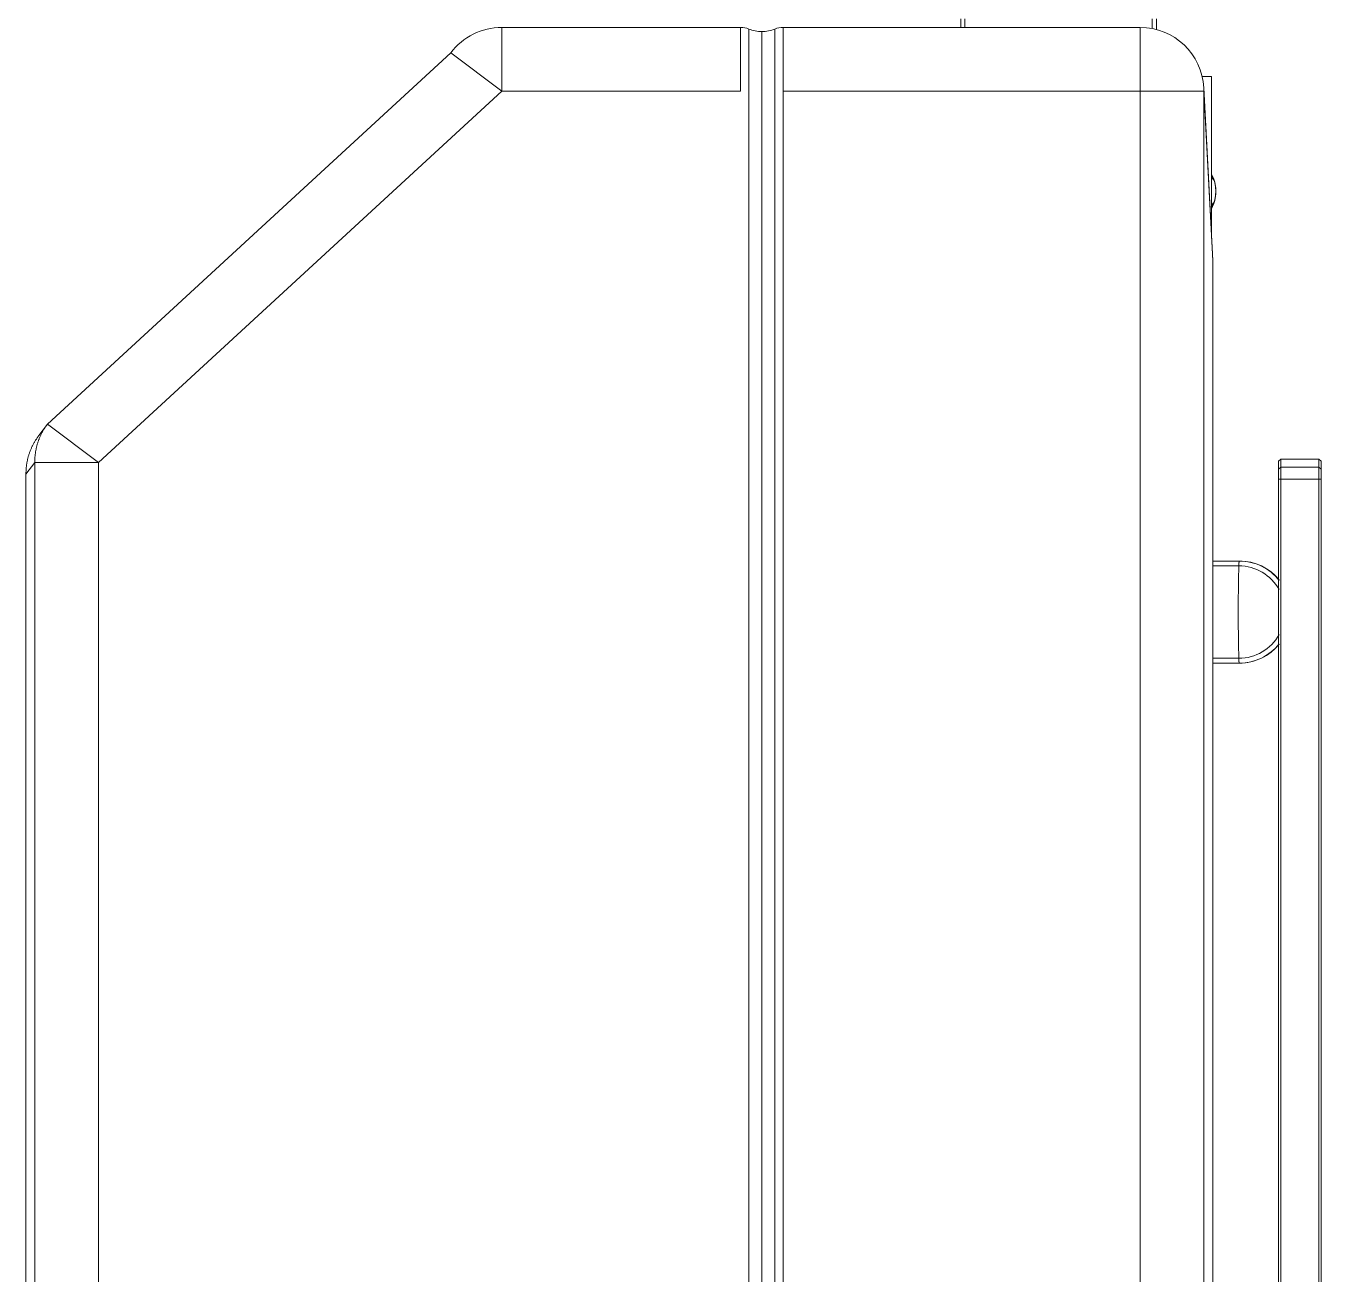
# Model space of a CAD drawing. Header units: millimetres. Extents: x 1448174 to 1599581, y -224422 to -106989.
# Drawn here: x 1483616.9 to 1483878.9, y -125644.3 to -125391.8 of the extents above; entities that cross this region are included whole.
import ezdxf

# ---------------------------------------------------------------- set-up
doc = ezdxf.new("R2010")
doc.units = ezdxf.units.MM
doc.header["$LTSCALE"] = 600
doc.header["$MEASUREMENT"] = 0
doc.layers.add('furniture', color=30, linetype='Continuous', lineweight=9)

msp = doc.modelspace()

# ---------------------------------------------------------------- linework, layer by layer
at = {"layer": 'furniture'}
for p, q in [((1483805.9759, -125390.4207), (1483805.9759, -125392.1221)), ((1483806.8363, -125390.4207), (1483806.8363, -125392.1221)), ((1483844.6946, -125392.3516), (1483844.6946, -125390.4207)), ((1483845.555, -125392.5468), (1483845.555, -125390.4207)), ((1483713.1219, -125405.0283), (1483713.1219, -125392.1221)), ((1483761.4479, -125392.1221), (1483713.1219, -125392.1221)), ((1483761.4533, -125392.1221), (1483761.4479, -125392.1221)), ((1483761.4479, -125392.1221), (1483761.4479, -125392.126)), ((1483761.4479, -125392.1221), (1483761.4533, -125392.1221)), ((1483761.4479, -125394.1454), (1483761.4479, -125392.126)), ((1483765.7499, -125392.9825), (1483765.7499, -125886.0002)), ((1483770.052, -125392.1221), (1483770.0466, -125392.1221)), ((1483770.0466, -125392.1221), (1483770.052, -125392.1221)), ((1483792.4228, -125392.1221), (1483770.052, -125392.1221)), ((1483770.052, -125392.3701), (1483770.052, -125392.1221)), ((1483770.052, -125392.3701), (1483770.052, -125396.0701)), ((1483842.2714, -125392.1221), (1483792.4228, -125392.1221)), ((1483842.2714, -125392.1221), (1483842.2714, -125405.0283)), ((1483761.4479, -125397.6778), (1483761.4479, -125394.1454)), ((1483770.052, -125396.0701), (1483770.052, -125405.0019)), ((1483702.8145, -125397.2612), (1483621.2254, -125472.3575)), ((1483702.8145, -125397.2612), (1483713.1219, -125405.0283)), ((1483761.4479, -125404.7116), (1483761.4479, -125397.6778)), ((1483854.7883, -125402.0363), (1483856.7404, -125402.0363)), ((1483856.7404, -125402.0363), (1483856.7404, -125434.3019)), ((1483631.5327, -125480.1247), (1483713.1219, -125405.0283)), ((1483713.1219, -125405.0283), (1483761.4479, -125405.0283)), ((1483761.4479, -125404.7116), (1483761.4479, -125405.0019)), ((1483761.4533, -125405.0283), (1483761.4479, -125405.0019)), ((1483761.4479, -125405.0283), (1483761.4533, -125405.0283)), ((1483770.052, -125405.0019), (1483770.0466, -125405.0283)), ((1483770.0466, -125405.0283), (1483770.052, -125405.0283)), ((1483770.052, -125405.0283), (1483842.2714, -125405.0283)), ((1483842.2714, -125405.0283), (1483842.2714, -125856.7461)), ((1483855.1599, -125405.0283), (1483842.2714, -125405.0283)), ((1483856.9185, -125437.9091), (1483855.1599, -125404.3529)), ((1483855.1599, -125405.0283), (1483855.161, -125405.0058)), ((1483855.1599, -125856.7461), (1483855.1599, -125405.0283)), ((1483855.1599, -125405.0283), (1483856.9539, -125439.26)), ((1483857.0989, -125422.9615), (1483857.0887, -125422.9321)), ((1483857.0989, -125422.9615), (1483857.0887, -125422.9464)), ((1483857.6028, -125425.429), (1483857.6028, -125425.106)), ((1483856.7404, -125428.0184), (1483856.7542, -125428.0039)), ((1483856.7404, -125428.4341), (1483856.7542, -125428.4062)), ((1483856.7295, -125434.3019), (1483856.7404, -125434.3019)), ((1483856.7404, -125434.3019), (1483856.7404, -125434.5102)), ((1483856.9539, -125439.26), (1483856.9539, -125439.2149)), ((1483856.9539, -125856.7461), (1483856.9539, -125439.26)), ((1483619.4668, -125474.6913), (1483619.2953, -125474.9238)), ((1483621.2254, -125472.3575), (1483619.4668, -125474.6913)), ((1483621.2254, -125472.3575), (1483621.0552, -125472.5883)), ((1483621.2254, -125472.3575), (1483631.5327, -125480.1247)), ((1483870.7098, -125479.4542), (1483870.2796, -125479.8844)), ((1483870.7098, -125479.4542), (1483870.2796, -125479.8844)), ((1483870.2796, -125481.5075), (1483870.2796, -125479.8844)), ((1483870.2796, -125481.5075), (1483870.2796, -125479.8844)), ((1483870.7098, -125481.1048), (1483870.7098, -125479.4542)), ((1483878.4535, -125479.4542), (1483870.7098, -125479.4542)), ((1483870.7098, -125481.1048), (1483870.7098, -125479.4542)), ((1483878.4535, -125479.4542), (1483870.7098, -125479.4542)), ((1483878.4535, -125481.1048), (1483878.4535, -125479.4542)), ((1483878.8837, -125479.8844), (1483878.4535, -125479.4542)), ((1483878.4535, -125481.1048), (1483878.4535, -125479.4542)), ((1483878.8837, -125479.8844), (1483878.4535, -125479.4542)), ((1483878.8837, -125481.5075), (1483878.8837, -125479.8844)), ((1483878.8837, -125479.8844), (1483878.8837, -125481.5075)), ((1483616.8502, -125482.5054), (1483618.6442, -125480.1247)), ((1483616.8502, -125482.5054), (1483616.8502, -125924.7189)), ((1483618.6442, -125480.1247), (1483618.6442, -125924.7189)), ((1483618.6442, -125480.1247), (1483631.5327, -125480.1247)), ((1483631.5327, -125924.7189), (1483631.5327, -125480.1247)), ((1483870.2796, -125481.5075), (1483870.7098, -125481.1048)), ((1483870.7098, -125481.1048), (1483870.2796, -125481.5075)), ((1483870.2796, -125483.521), (1483870.2796, -125481.5075)), ((1483870.2796, -125483.521), (1483870.2796, -125481.5075)), ((1483870.7098, -125481.1048), (1483878.4535, -125481.1048)), ((1483870.7098, -125481.1048), (1483870.7098, -125483.521)), ((1483870.7098, -125481.1048), (1483878.4535, -125481.1048)), ((1483870.7098, -125481.1048), (1483870.7098, -125483.521)), ((1483878.4535, -125483.521), (1483878.4535, -125481.1048)), ((1483878.4535, -125481.1048), (1483878.8837, -125481.5075)), ((1483878.4535, -125483.521), (1483878.4535, -125481.1048)), ((1483878.8837, -125481.5075), (1483878.4535, -125481.1048)), ((1483878.8837, -125481.5075), (1483878.8837, -125483.521)), ((1483878.8837, -125481.5075), (1483878.8837, -125483.521)), ((1483870.2796, -125933.6943), (1483870.2796, -125483.521)), ((1483870.2796, -125483.521), (1483870.7098, -125483.521)), ((1483870.2796, -125948.6156), (1483870.2796, -125483.521)), ((1483870.7098, -125483.521), (1483870.2796, -125483.521)), ((1483870.7098, -125483.521), (1483870.7098, -125933.6943)), ((1483878.4535, -125483.521), (1483870.7098, -125483.521)), ((1483878.4535, -125483.521), (1483870.7098, -125483.521)), ((1483870.7098, -125483.521), (1483870.7098, -125948.6156)), ((1483878.4535, -125933.6943), (1483878.4535, -125483.521)), ((1483878.4535, -125483.521), (1483878.8837, -125483.521)), ((1483878.4535, -125948.6156), (1483878.4535, -125483.521)), ((1483878.8837, -125483.521), (1483878.4535, -125483.521)), ((1483878.8837, -125483.521), (1483878.8837, -125933.6943)), ((1483878.8837, -125483.521), (1483878.8837, -125948.6156)), ((1483856.9539, -125500.0578), (1483862.3296, -125500.0578)), ((1483862.3296, -125500.0578), (1483862.3256, -125500.0589)), ((1483862.3296, -125500.0578), (1483862.4046, -125500.0578)), ((1483856.9539, -125501.0304), (1483862.2431, -125501.0304)), ((1483862.2431, -125501.0304), (1483862.2353, -125501.3264)), ((1483862.1236, -125510.3828), (1483862.1238, -125510.7103)), ((1483862.2431, -125519.7351), (1483856.9539, -125519.7351)), ((1483862.3296, -125520.7078), (1483856.9539, -125520.7078)), ((1483862.2431, -125519.7351), (1483862.2449, -125519.7988)), ((1483862.4046, -125520.7078), (1483862.3296, -125520.7078))]:
    msp.add_line(p, q, dxfattribs=at)
for centre, radius, start, end in [((1483713.1219, -125405.0283), 12.9062, 90, 143), ((1483765.7499, -125386.0992), 6.8833, 247.38014, 270), ((1483765.7499, -125386.0992), 6.8833, 270, 292.61986), ((1483842.2714, -125405.0283), 12.9062, 3, 90), ((1483841.7954, -125405.0007), 13.3802, 2.556415, 2.77506), ((1483848.6331, -125404.688), 6.5356, 357.213212, 357.411055), ((1483848.638, -125404.6881), 6.5308, 357.409387, 357.607331), ((1483850.1732, -125404.6427), 4.9948, 2.293452, 2.740688), ((1483848.6427, -125404.6856), 6.5262, 357.583814, 357.781859), ((1483849.5898, -125404.666), 5.5786, 2.032575, 2.292522), ((1483848.6473, -125404.6905), 6.5214, 357.823768, 358.021905), ((1483848.6516, -125404.688), 6.5171, 357.998362, 358.19659), ((1483837.3351, -125405.031), 17.8387, 1.744745, 1.808041), ((1483848.3928, -125404.6966), 6.776, 1.58169, 1.766003), ((1483848.6559, -125404.6879), 6.5129, 358.194814, 358.393127), ((1483849.6895, -125404.6674), 5.479, 1.40754, 1.65034), ((1483848.6596, -125404.6903), 6.5092, 358.413278, 358.611669), ((1483848.7871, -125404.6918), 6.3817, 1.223757, 1.427447), ((1483848.663, -125404.6877), 6.5058, 358.588033, 358.786489), ((1483848.2365, -125404.6976), 6.9323, 0.989651, 1.174197), ((1483848.6667, -125404.6901), 6.5021, 358.806639, 359.005178), ((1483848.6561, -125404.6913), 6.5126, 0.801026, 0.998648), ((1483848.6706, -125404.69), 6.4981, 359.003425, 359.202056), ((1483848.8143, -125404.6891), 6.3544, 0.597725, 0.801103), ((1483848.6721, -125404.6898), 6.4966, 359.200298, 359.398951), ((1483848.6943, -125404.691), 6.4744, 0.40379, 0.603102), ((1483848.6718, -125404.6896), 6.4969, 359.397213, 359.595819), ((1483848.6433, -125404.689), 6.5254, 0.186038, 0.383606), ((1483848.6785, -125404.6919), 6.4902, 359.616007, 359.814806), ((1483848.6791, -125404.6915), 6.4897, 0.010125, 0.20887), ((1483848.6914, -125404.6893), 6.4774, 359.790945, 359.990144), ((1483850.9333, -125425.106), 6.6695, 0, 29.46007), ((1483850.2873, -125425.2675), 7.3135, 331.92751, 28.07249), ((1483843.4138, -125428.6241), 14.8375, 25.808312, 26.080949), ((1483851.798, -125424.5935), 5.5348, 25.47422, 26.032217), ((1483851.2197, -125424.8705), 6.176, 25.161727, 25.486249), ((1483838.9001, -125430.5468), 19.7403, 24.791691, 24.870724), ((1483850.0162, -125425.4142), 7.4965, 24.574076, 24.804253), ((1483851.3287, -125424.8288), 6.0594, 24.398502, 24.701816), ((1483850.4216, -125425.2376), 7.0543, 24.124071, 24.378602), ((1483851.1205, -125427.8099), 7.7203, 42.950474, 43.285864), ((1483854.7016, -125424.4953), 2.8407, 42.536444, 43.230615), ((1483854.5022, -125424.6797), 3.1122, 42.147632, 42.556519), ((1483849.4668, -125429.1532), 9.8477, 41.685672, 41.785613), ((1483854.0451, -125425.0776), 3.7181, 41.410054, 41.702274), ((1483854.6065, -125424.5939), 2.9772, 41.186685, 41.574688), ((1483854.2665, -125424.8896), 3.4278, 40.835382, 41.163337), ((1483849.8671, -125425.4803), 7.6597, 23.85495, 24.085611), ((1483854.0699, -125425.0554), 3.6849, 40.488889, 40.787978), ((1483850.2931, -125425.2921), 7.1939, 23.608922, 23.855982), ((1483854.2647, -125424.8894), 3.429, 40.170088, 40.492409), ((1483850.4563, -125425.2225), 7.0165, 23.367686, 23.621998), ((1483854.355, -125424.8145), 3.3117, 39.855151, 40.189179), ((1483850.3362, -125425.2739), 7.1472, 23.114877, 23.364156), ((1483854.3328, -125424.8329), 3.3405, 39.523189, 39.852728), ((1483850.2865, -125425.2949), 7.2011, 22.866269, 23.113414), ((1483854.3388, -125424.828), 3.3327, 39.194537, 39.52342), ((1483850.3242, -125425.2767), 7.1593, 22.600313, 22.848974), ((1483854.378, -125424.7944), 3.2811, 38.840193, 39.173197), ((1483850.3388, -125425.2729), 7.1443, 22.368161, 22.617431), ((1483854.4088, -125424.7715), 3.2428, 38.529679, 38.865718), ((1483850.3267, -125425.277), 7.1571, 22.112883, 22.361689), ((1483854.4284, -125424.7554), 3.2174, 38.185583, 38.523133), ((1483850.3215, -125425.2783), 7.1624, 21.858333, 22.106932), ((1483854.4512, -125424.737), 3.1881, 37.839747, 38.179246), ((1483850.323, -125425.2784), 7.1611, 21.615156, 21.863844), ((1483854.4758, -125424.7187), 3.1575, 37.508141, 37.849913), ((1483850.3226, -125425.2796), 7.1619, 21.373621, 21.622308), ((1483854.5, -125424.7009), 3.1274, 37.176486, 37.52051), ((1483850.3191, -125425.2778), 7.1645, 21.101656, 21.35025), ((1483854.5224, -125424.6818), 3.0981, 36.799612, 37.145677), ((1483850.3163, -125425.2819), 7.1685, 20.875519, 21.12403), ((1483854.5454, -125424.6669), 3.0707, 36.48541, 36.833627), ((1483850.3133, -125425.2799), 7.1706, 20.603492, 20.851938), ((1483854.5676, -125424.6484), 3.0418, 36.103778, 36.454087), ((1483850.3102, -125425.282), 7.1743, 20.36253, 20.610891), ((1483854.5902, -125424.6328), 3.0144, 35.763966, 36.116438), ((1483850.3061, -125425.2844), 7.179, 20.120404, 20.368668), ((1483854.6116, -125424.6181), 2.9884, 35.420846, 35.775377), ((1483850.302, -125425.2849), 7.183, 19.864823, 20.112979), ((1483854.6335, -125424.6019), 2.9612, 35.055606, 35.412276), ((1483850.2972, -125425.2854), 7.1877, 19.608026, 19.85607), ((1483854.6544, -125424.5866), 2.9354, 34.6863, 35.045017), ((1483850.2924, -125425.2881), 7.1931, 19.367544, 19.615462), ((1483854.6756, -125424.5727), 2.91, 34.338564, 34.699402), ((1483850.2868, -125425.2909), 7.1993, 19.125884, 19.373671), ((1483854.6959, -125424.5596), 2.8859, 33.98743, 34.350293), ((1483850.9333, -125425.429), 6.6695, 330.53993, 0), ((1483852.1052, -125424.2027), 6.0248, 325.586498, 325.98084), ((1483843.0788, -125422.7058), 14.8411, 340.580905, 340.8535), ((1483850.9333, -125425.106), 6.6695, 358.61242, 0), ((1483850.9333, -125425.429), 6.6695, 0, 1.38758), ((1483853.9935, -125425.4009), 3.7943, 316.68413, 316.985156), ((1483850.2918, -125425.2393), 7.1966, 333.893221, 334.141052), ((1483854.0218, -125425.4286), 3.7547, 316.998772, 317.301879), ((1483850.2964, -125425.2428), 7.191, 334.149785, 334.397744), ((1483854.0508, -125425.4532), 3.7167, 317.277273, 317.582553), ((1483850.3011, -125425.2421), 7.187, 334.376515, 334.624598), ((1483854.0789, -125425.4813), 3.677, 317.611292, 317.918662), ((1483850.3051, -125425.2471), 7.1812, 334.646945, 334.895137), ((1483854.1072, -125425.5064), 3.6392, 317.913922, 318.223476), ((1483850.3092, -125425.248), 7.1771, 334.888163, 335.13646), ((1483854.1346, -125425.5304), 3.6028, 318.216899, 318.528556), ((1483850.3126, -125425.2488), 7.1737, 335.130114, 335.378504), ((1483854.1625, -125425.5559), 3.5649, 318.53912, 318.852962), ((1483850.3156, -125425.2512), 7.17, 335.38654, 335.635012), ((1483854.189, -125425.5802), 3.529, 318.867024, 319.182959), ((1483850.318, -125425.2534), 7.1669, 335.643071, 335.891605), ((1483854.2165, -125425.6033), 3.4931, 319.17457, 319.492719), ((1483850.3209, -125425.2537), 7.1641, 335.884543, 336.133157), ((1483854.243, -125425.627), 3.4576, 319.506889, 319.827195), ((1483850.3235, -125425.2561), 7.1608, 336.141832, 336.390536), ((1483854.2692, -125425.6485), 3.4237, 319.81863, 320.141071), ((1483850.3244, -125425.2553), 7.1603, 336.382143, 336.630845), ((1483854.2933, -125425.6697), 3.3916, 320.155505, 320.479892), ((1483850.322, -125425.2555), 7.1624, 336.639613, 336.888222), ((1483854.3211, -125425.6922), 3.3558, 320.472889, 320.799707), ((1483850.3273, -125425.257), 7.1569, 336.882363, 337.131177), ((1483854.3505, -125425.7173), 3.3172, 320.815459, 321.144979), ((1483850.3387, -125425.2632), 7.144, 337.14142, 337.390694), ((1483854.3702, -125425.7335), 3.2917, 321.149631, 321.480533), ((1483850.3243, -125425.2574), 7.1595, 337.392493, 337.641156), ((1483854.3797, -125425.7414), 3.2793, 321.485222, 321.816195), ((1483850.2859, -125425.2418), 7.201, 337.642361, 337.889505), ((1483854.424, -125425.7763), 3.223, 321.816553, 322.152585), ((1483850.3358, -125425.262), 7.1471, 337.889067, 338.138342), ((1483854.4941, -125425.8302), 3.1345, 322.144241, 322.489261), ((1483850.4564, -125425.3093), 7.0176, 338.13022, 338.384524), ((1483854.4567, -125425.8014), 3.1817, 322.488871, 322.8263), ((1483850.2922, -125425.244), 7.1944, 338.382569, 338.629618), ((1483854.3169, -125425.696), 3.3568, 322.834639, 323.151582), ((1483849.858, -125425.0747), 7.6603, 338.634253, 338.864902), ((1483854.5517, -125425.8749), 3.0616, 323.195316, 323.547244), ((1483850.4211, -125425.2964), 7.0552, 338.895089, 339.149601), ((1483854.9213, -125426.1491), 2.6014, 323.566769, 323.98913), ((1483851.3509, -125425.6518), 6.0598, 339.161179, 339.464469), ((1483854.4515, -125425.798), 3.1878, 323.849505, 324.172411), ((1483850.0098, -125425.1353), 7.4969, 339.36279, 339.592945), ((1483850.2703, -125422.7719), 8.3493, 324.131064, 324.242364), ((1483838.5356, -125420.8557), 19.7432, 339.563784, 339.642809), ((1483854.9354, -125426.1547), 2.5868, 324.664757, 325.123393), ((1483851.2427, -125425.6047), 6.1778, 339.938918, 340.263405), ((1483855.1897, -125426.331), 2.2774, 325.102438, 325.900838), ((1483851.8474, -125425.8197), 5.536, 340.244074, 340.801997), ((1483803.3224, -125440.6152), 53.6644, 2.781262, 2.89044), ((1483836.9188, -125439.0125), 20.0298, 2.642237, 2.865584), ((1483834.5845, -125439.1245), 22.3668, 2.523112, 2.652952), ((1483785.4833, -125441.1376), 71.5091, 2.371019, 2.402637), ((1483829.7947, -125439.3093), 27.16, 2.29265, 2.384725), ((1483834.9952, -125439.1157), 21.956, 2.209312, 2.330625), ((1483831.3865, -125439.2509), 25.5672, 2.098561, 2.200352), ((1483829.1895, -125439.3311), 27.7657, 2.005665, 2.097905), ((1483830.8764, -125439.2651), 26.0776, 1.891532, 1.990327), ((1483831.5183, -125439.251), 25.4355, 1.805846, 1.907541), ((1483831.0464, -125439.2632), 25.9075, 1.700338, 1.800024), ((1483830.8529, -125439.2701), 26.1012, 1.604074, 1.702913), ((1483831.0057, -125439.2659), 25.9483, 1.50467, 1.604124), ((1483831.0668, -125439.2596), 25.8871, 1.394739, 1.49445), ((1483831.0267, -125439.2662), 25.9273, 1.307462, 1.407003), ((1483831.0127, -125439.262), 25.9412, 1.198147, 1.297625), ((1483831.0276, -125439.2622), 25.9263, 1.099584, 1.19912), ((1483831.0353, -125439.2625), 25.9186, 1.001079, 1.10064), ((1483831.0337, -125439.263), 25.9202, 0.902584, 1.002137), ((1483831.0343, -125439.2635), 25.9197, 0.80408, 0.903632), ((1483831.037, -125439.259), 25.9168, 0.69462, 0.79418), ((1483831.039, -125439.2644), 25.915, 0.607049, 0.706615), ((1483831.0399, -125439.2599), 25.914, 0.497584, 0.597151), ((1483831.0408, -125439.2603), 25.9131, 0.399061, 0.49863), ((1483831.0417, -125439.2608), 25.9122, 0.300536, 0.400107), ((1483831.0423, -125439.2613), 25.9116, 0.202009, 0.301581), ((1483831.0426, -125439.2617), 25.9113, 0.10348, 0.203054), ((1483631.1887, -125480.0234), 12.5636, 153.939835, 155.193212), ((1483631.3013, -125480.0757), 12.6877, 152.705989, 153.950651), ((1483631.4215, -125480.1481), 12.8278, 151.42955, 152.664894), ((1483631.5648, -125480.2239), 12.9898, 150.213733, 151.438282), ((1483631.7156, -125480.3215), 13.1692, 148.957987, 150.171178), ((1483631.8894, -125480.4244), 13.3712, 147.763701, 148.964136), ((1483632.069, -125480.55), 13.5901, 146.532547, 147.719903), ((1483632.2722, -125480.683), 13.8329, 145.364087, 146.537013), ((1483632.4797, -125480.8398), 14.0927, 144.160803, 145.319161), ((1483629.398, -125482.3825), 12.5494, 156.381378, 157.639561), ((1483629.479, -125482.4146), 12.6365, 155.143015, 156.395031), ((1483629.5736, -125482.468), 12.7448, 153.859525, 155.10407), ((1483629.6897, -125482.5223), 12.873, 152.634433, 153.870186), ((1483629.8133, -125482.5968), 13.017, 151.366964, 152.593351), ((1483629.9601, -125482.6746), 13.1831, 150.160176, 151.375747), ((1483630.1143, -125482.7745), 13.3666, 148.913403, 150.117622), ((1483630.2917, -125482.8797), 13.5728, 147.728165, 148.919658), ((1483630.4747, -125483.0077), 13.7959, 146.506013, 147.684479), ((1483631.9441, -125480.1109), 13.3114, 167.990872, 169.164797), ((1483631.0774, -125479.9298), 12.426, 166.714115, 167.976174), ((1483630.6813, -125483.1432), 14.043, 145.34627, 146.510384), ((1483630.725, -125479.8282), 12.0597, 165.496132, 166.799294), ((1483630.8977, -125479.8802), 12.24, 164.182746, 165.462711), ((1483630.962, -125479.8979), 12.3066, 162.91465, 164.185041), ((1483630.8923, -125483.3026), 14.3072, 144.152053, 145.301695), ((1483630.8851, -125479.8811), 12.2282, 161.605851, 162.884167), ((1483630.871, -125479.8709), 12.2116, 160.349857, 161.63018), ((1483630.9147, -125479.8945), 12.2607, 159.039105, 160.314759), ((1483630.9681, -125479.9116), 12.3166, 157.78281, 159.053783), ((1483631.02, -125479.9414), 12.376, 156.479067, 157.745849), ((1483631.0975, -125479.9718), 12.4591, 155.232276, 156.493026), ((1483629.3533, -125482.3254), 12.4903, 169.159652, 170.442856), ((1483630.299, -125482.5462), 13.4608, 167.825799, 168.993866), ((1483629.4275, -125482.3615), 12.5699, 166.555179, 167.810648), ((1483629.0755, -125482.2589), 12.2038, 165.343588, 166.639627), ((1483629.2543, -125482.3132), 12.3905, 164.037326, 165.310008), ((1483629.3233, -125482.3324), 12.4621, 162.776771, 164.039659), ((1483629.2491, -125482.3164), 12.3865, 161.475258, 162.745771), ((1483629.2383, -125482.3072), 12.3733, 160.227238, 161.499497), ((1483629.2857, -125482.3324), 12.4265, 158.924638, 160.192035), ((1483629.3427, -125482.3511), 12.4863, 157.676291, 158.938824), ((1483647.1013, -125480.6631), 28.4622, 177.615128, 178.916207), ((1483629.0401, -125479.7128), 10.3789, 175.995714, 178.707711), ((1483629.935, -125479.7486), 11.2743, 174.526082, 176.131823), ((1483653.9924, -125482.9618), 35.5399, 172.676209, 173.06904), ((1483632.0398, -125480.1226), 13.4045, 171.602292, 172.751642), ((1483629.4034, -125479.6219), 10.7239, 170.664742, 172.191346), ((1483631.013, -125479.8962), 12.3566, 169.331307, 170.620627), ((1483645.5288, -125483.1509), 28.6858, 177.413139, 178.710612), ((1483627.3354, -125482.1299), 10.4668, 175.798783, 178.501915), ((1483628.2469, -125482.17), 11.3789, 174.333893, 175.933498), ((1483652.5325, -125485.4935), 35.8854, 172.490338, 172.881607), ((1483630.3791, -125482.5552), 13.5381, 171.420827, 172.565417), ((1483627.7224, -125482.0423), 10.8351, 170.487441, 172.007245), ((1483914.104, -125502.5479), 51.8832, 178.170533, 178.323996), ((1483878.8052, -125501.377), 16.565, 177.963467, 178.320527), ((1483877.1054, -125501.3035), 14.8637, 177.771195, 178.013806), ((1483904.0648, -125502.5026), 41.8496, 177.504356, 177.566263), ((1483876.9733, -125501.3125), 14.732, 177.350624, 177.540587), ((1483872.6983, -125501.0958), 10.4515, 177.175697, 177.453565), ((1483872.6519, -125501.0906), 10.4049, 176.933064, 177.191937), ((1483871.9823, -125501.0558), 9.7344, 176.668615, 176.926999), ((1483870.1471, -125500.9454), 7.8959, 176.388824, 176.694138), ((1483868.796, -125500.8534), 6.5417, 176.095151, 176.447426), ((1483867.8627, -125500.7883), 5.6061, 175.721752, 176.109422), ((1483866.9601, -125500.7165), 4.7007, 175.338733, 175.774621), ((1483866.1208, -125500.6438), 3.8583, 174.901867, 175.400714), ((1483865.3908, -125500.5755), 3.1251, 174.383587, 174.961235), ((1483864.7793, -125500.5115), 2.5103, 173.802593, 174.471652), ((1483864.2459, -125500.4497), 1.9733, 173.123499, 173.913627), ((1483863.8004, -125500.3927), 1.5242, 172.302601, 173.24365), ((1483863.4252, -125500.3382), 1.145, 171.342293, 172.490477), ((1483863.1241, -125500.2892), 0.8401, 170.140846, 171.557886), ((1483862.8807, -125500.243), 0.5923, 168.70483, 170.513825), ((1483862.6952, -125500.2028), 0.4026, 166.790657, 169.146718), ((1483862.555, -125500.1664), 0.2577, 164.313215, 167.538471), ((1483862.4573, -125500.1359), 0.1555, 160.814445, 165.385754), ((1483862.392, -125500.11), 0.0854, 155.852553, 162.847047), ((1483862.3542, -125500.0904), 0.0429, 147.872337, 159.138812), ((1483862.3357, -125500.0761), 0.0198, 135.108764, 154.463186), ((1483862.3299, -125500.0681), 0.0101, 115.05666, 143.951046), ((1483862.3139, -125510.3828), 10.325, 38.38836, 89.91283), ((1483862.3881, -125510.3828), 10.325, 39.14434, 89.90843), ((1484186.497, -125509.6531), 324.3688, 178.900463, 178.954291), ((1484183.0651, -125509.5883), 320.9363, 178.84606, 178.900268), ((1484179.6008, -125509.5101), 317.4711, 178.792986, 178.847592), ((1484176.236, -125509.4492), 314.1058, 178.736167, 178.791159), ((1484172.8382, -125509.3745), 310.7072, 178.680714, 178.736112), ((1484169.5101, -125509.2903), 307.3781, 178.626328, 178.68212), ((1484166.1612, -125509.2103), 304.0282, 178.570081, 178.626287), ((1484162.8841, -125509.1384), 300.7503, 178.51157, 178.568179), ((1483862.2289, -125510.3828), 9.3523, 29.00906, 89.91283), ((1484217.1901, -125510.1104), 355.0654, 179.32, 179.370547), ((1484211.543, -125510.0441), 349.418, 179.268677, 179.31988), ((1484207.1145, -125509.9868), 344.9891, 179.217115, 179.268813), ((1484204.1078, -125509.9471), 341.9821, 179.164919, 179.21688), ((1484200.7255, -125509.8987), 338.5995, 179.112469, 179.164767), ((1484197.0318, -125509.8427), 334.9053, 179.059576, 179.112263), ((1484193.4114, -125509.7745), 331.2843, 179.008019, 179.061098), ((1484189.9898, -125509.7255), 327.8624, 178.952782, 179.006223), ((1484194.3117, -125510.0206), 332.1873, 179.774872, 179.83763), ((1484913.2249, -125513.8777), 1051.1105, 179.7032613, 179.7186), ((1484259.0287, -125510.4771), 396.9055, 179.660213, 179.705061), ((1484179.8672, -125509.8789), 317.7419, 179.623888, 179.683436), ((1484227.9868, -125510.2081), 365.8627, 179.571455, 179.621792), ((1484255.3853, -125510.4495), 393.2621, 179.520239, 179.566151), ((1484227.9615, -125510.2262), 365.8375, 179.46976, 179.519247), ((1484215.3251, -125510.094), 353.2004, 179.420928, 179.472228), ((1484218.2205, -125510.1258), 356.096, 179.369897, 179.420523), ((1484685.1088, -125511.1229), 822.9855, 179.8969597, 179.9484751), ((1484266.3609, -125510.3834), 404.2373, 180.046333, 180.092602), ((1484262.3697, -125510.3843), 400.246, 180.093394, 180.139965), ((1484165.1067, -125509.967), 302.9822, 179.832122, 179.938699), ((1484258.3515, -125510.3887), 396.2278, 180.140748, 180.187638), ((1484254.4166, -125510.396), 392.293, 180.188448, 180.235647), ((1484250.4516, -125510.4174), 388.3279, 180.234905, 180.282428), ((1484246.5654, -125510.4207), 384.4418, 180.284789, 180.332627), ((1484242.6626, -125510.4483), 380.5388, 180.331881, 180.38005), ((1484238.8502, -125510.468), 376.7263, 180.380896, 180.429384), ((1484234.9849, -125510.4919), 372.861, 180.43017, 180.478997), ((1484231.1565, -125510.5183), 369.0325, 180.479858, 180.52902), ((1484227.4196, -125510.5476), 365.2955, 180.529836, 180.579332), ((1484223.8741, -125510.5777), 361.7499, 180.580251, 180.630056), ((1484219.9013, -125510.6264), 357.7768, 180.629253, 180.679445), ((1484215.639, -125510.6722), 353.5142, 180.680215, 180.730839), ((1484212.7244, -125510.7034), 350.5995, 180.731817, 180.782674), ((1484211.1187, -125510.7167), 348.9937, 180.784082, 180.834973), ((1484204.8427, -125510.8076), 342.7171, 180.835078, 180.886775), ((1484195.0043, -125510.9473), 332.8777, 180.888936, 180.942047), ((1484199.7628, -125510.8923), 337.6365, 180.938104, 180.990084), ((1483862.2289, -125510.3828), 9.3523, 270.08717, 330.99094), ((1484217.9529, -125510.5618), 355.8295, 180.992683, 181.041542), ((1484186.2111, -125511.1), 324.0833, 181.048417, 181.102712), ((1484137.0661, -125512.0365), 274.9293, 181.104677, 181.169904), ((1484198.6363, -125510.9238), 336.5095, 181.145274, 181.1952), ((1484742.2975, -125499.6093), 880.2883, 181.1933797, 181.2105991), ((1484134.3467, -125512.141), 272.2086, 181.277012, 181.348013), ((1484100.9654, -125512.9456), 238.8176, 181.343428, 181.467321), ((1484491.9889, -125503.4681), 629.9559, 181.4183454, 181.4796821), ((1483862.3139, -125510.3828), 10.325, 270.08717, 321.61164), ((1483862.3881, -125510.3828), 10.325, 270.09157, 320.85566), ((1483891.2345, -125518.9554), 29.0019, 181.666571, 181.788368), ((1483888.377, -125519.0389), 26.1432, 181.80091, 181.931205), ((1483885.6803, -125519.1253), 23.4451, 181.942204, 182.08233), ((1483883.2047, -125519.2096), 20.9681, 182.098062, 182.248712), ((1483880.8844, -125519.2962), 18.6462, 182.262292, 182.425212), ((1483878.7692, -125519.3831), 16.5292, 182.434756, 182.610923), ((1483876.7946, -125519.4688), 14.5527, 182.628029, 182.819778), ((1483875.0121, -125519.5513), 12.7683, 182.84325, 183.05198), ((1483873.3567, -125519.6353), 11.1108, 183.07398, 183.302927), ((1483871.8713, -125519.7178), 9.6231, 183.322453, 183.573725), ((1483870.5121, -125519.7986), 8.2615, 183.601431, 183.8795), ((1483869.3055, -125519.8738), 7.0527, 183.933508, 184.241432), ((1483868.2017, -125519.9529), 5.946, 184.267477, 184.612339), ((1483867.228, -125520.0279), 4.9694, 184.654024, 185.041411), ((1483866.3764, -125520.0981), 4.115, 185.109755, 185.548329), ((1483865.6519, -125520.1645), 3.3874, 185.61497, 186.110784), ((1483864.9698, -125520.2337), 2.7019, 186.191631, 186.76879), ((1483864.3678, -125520.3002), 2.0962, 186.902463, 187.586881), ((1483863.9425, -125520.3544), 1.6674, 187.672245, 188.460278), ((1483863.645, -125520.3945), 1.3673, 188.629158, 189.498857), ((1483863.2085, -125520.4609), 0.9259, 189.904397, 191.063217), ((1483862.8334, -125520.53), 0.5445, 191.508242, 193.260326), ((1483862.7601, -125520.5511), 0.4683, 192.797911, 194.560878), ((1483863.2418, -125520.424), 0.9665, 194.67593, 195.387868), ((1483862.4786, -125520.6162), 0.1804, 200.855668, 204.300153), ((1483862.3616, -125520.6629), 0.0549, 210.135755, 221.944675), ((1483862.3618, -125520.664), 0.0543, 220.879894, 233.585465)]:
    msp.add_arc(centre, radius, start, end, dxfattribs=at)
for points, knots in [([(1483763.1025, -125392.453), (1483763.1025, -125392.453), (1483763.1025, -125392.453), (1483763.1025, -125392.453), (1483763.1025, -125392.453), (1483763.1025, -125392.453), (1483763.1025, -125392.453), (1483763.1025, -125392.453), (1483763.1025, -125392.453), (1483763.1025, -125392.453), (1483763.1025, -125392.453), (1483763.1025, -125392.453), (1483763.1025, -125392.453), (1483763.1025, -125392.453), (1483763.1025, -125392.453), (1483763.1025, -125392.453), (1483763.1025, -125392.453), (1483763.1025, -125392.453), (1483763.1025, -125392.453), (1483763.1025, -125392.453), (1483763.1025, -125392.453), (1483763.1025, -125392.453), (1483763.1025, -125392.4531), (1483763.1025, -125392.4534), (1483763.1025, -125392.4537), (1483763.1025, -125392.4546), (1483763.1025, -125392.4556), (1483763.1025, -125392.4594), (1483763.1025, -125392.4631), (1483763.1025, -125392.4783), (1483763.1025, -125392.4934), (1483763.1025, -125392.5539), (1483763.1025, -125392.6144), (1483763.1025, -125392.8553), (1483763.1025, -125393.0953), (1483763.1025, -125393.7252), (1483763.1025, -125394.1151), (1483763.1025, -125395.0296), (1483763.1025, -125395.5543), (1483763.1025, -125396.7182), (1483763.1025, -125397.3575), (1483763.1025, -125398.7263), (1483763.1025, -125399.4556), (1483763.1025, -125400.9764), (1483763.1025, -125401.7677), (1483763.1025, -125402.9787), (1483763.1025, -125403.3862), (1483763.1025, -125404.0005), (1483763.1025, -125404.2058), (1483763.1025, -125404.5141), (1483763.1025, -125404.6169), (1483763.1025, -125404.7712), (1483763.1025, -125404.8226), (1483763.1025, -125404.8997), (1483763.1025, -125404.9255), (1483763.1025, -125404.9769), (1483763.1025, -125405.0023), (1483763.1025, -125405.0477), (1483763.1025, -125405.0675), (1483763.1025, -125405.1066), (1483763.1025, -125405.1262), (1483763.1025, -125405.1849), (1483763.1025, -125405.224), (1483763.1025, -125405.3415), (1483763.1025, -125405.4198), (1483763.1025, -125405.6546), (1483763.1025, -125405.8112), (1483763.1025, -125406.2809), (1483763.1025, -125406.594), (1483763.1025, -125407.5334), (1483763.1025, -125408.1597), (1483763.1025, -125410.0385), (1483763.1025, -125411.291), (1483763.1025, -125415.0486), (1483763.1025, -125417.5536), (1483763.1025, -125425.0688), (1483763.1025, -125430.079), (1483763.1025, -125445.1093), (1483763.1025, -125455.1296), (1483763.1025, -125485.1903), (1483763.1025, -125505.2308), (1483763.1025, -125565.3523), (1483763.1025, -125605.4333), (1483763.1025, -125685.5953), (1483763.1025, -125725.6763), (1483763.1025, -125785.7977), (1483763.1025, -125805.8382), (1483763.1025, -125835.899), (1483763.1025, -125845.9192), (1483763.1025, -125860.9496), (1483763.1025, -125865.9597), (1483763.1025, -125873.4749), (1483763.1025, -125875.98), (1483763.1025, -125879.7376), (1483763.1025, -125880.9901), (1483763.1025, -125882.8689), (1483763.1025, -125883.4952), (1483763.1025, -125884.4346), (1483763.1025, -125884.7477), (1483763.1025, -125885.2174), (1483763.1025, -125885.374), (1483763.1025, -125885.6088), (1483763.1025, -125885.6871), (1483763.1025, -125885.8045), (1483763.1025, -125885.8437), (1483763.1025, -125885.9219), (1483763.1025, -125885.9623), (1483763.1025, -125886.0215), (1483763.1025, -125886.0415), (1483763.1024, -125886.0828), (1483763.1024, -125886.1034), (1483763.1022, -125886.1654), (1483763.102, -125886.2067), (1483763.1012, -125886.3305), (1483763.1005, -125886.4131), (1483763.0974, -125886.6608), (1483763.0944, -125886.8259), (1483763.0822, -125887.3212), (1483763.0701, -125887.6513), (1483763.0215, -125888.6411), (1483762.9729, -125889.3001), (1483762.7786, -125891.2724), (1483762.5845, -125892.5808), (1483761.8112, -125896.4683), (1483761.0405, -125899.0091), (1483759.0181, -125903.8917), (1483757.7664, -125906.2333), (1483754.8303, -125910.6275), (1483753.1459, -125912.68), (1483749.409, -125916.4169), (1483747.3565, -125918.1013), (1483742.9623, -125921.0375), (1483740.6207, -125922.2891), (1483735.7381, -125924.3115), (1483733.1973, -125925.0823), (1483729.3098, -125925.8555), (1483728.0013, -125926.0496), (1483726.029, -125926.2439), (1483725.37, -125926.2925), (1483724.3803, -125926.3411), (1483724.0502, -125926.3533), (1483723.5549, -125926.3654), (1483723.3898, -125926.3685), (1483723.1421, -125926.3715), (1483723.0595, -125926.3723), (1483722.9356, -125926.373), (1483722.8944, -125926.3732), (1483722.8324, -125926.3734), (1483722.8118, -125926.3735), (1483722.7705, -125926.3735), (1483722.7505, -125926.3735), (1483722.7083, -125926.3735), (1483722.6861, -125926.3735), (1483722.643, -125926.3735), (1483722.6215, -125926.3735), (1483722.5568, -125926.3735), (1483722.5137, -125926.3735), (1483722.3844, -125926.3735), (1483722.2982, -125926.3735), (1483722.0396, -125926.3735), (1483721.8673, -125926.3735), (1483721.3501, -125926.3735), (1483721.0053, -125926.3735), (1483719.971, -125926.3735), (1483719.2815, -125926.3735), (1483717.2128, -125926.3735), (1483715.8337, -125926.3735), (1483711.6965, -125926.3735), (1483708.9383, -125926.3735), (1483700.6637, -125926.3735), (1483695.1473, -125926.3735), (1483684.1146, -125926.3735), (1483653.5982, -125926.3735), (1483645.3237, -125926.3735), (1483642.5655, -125926.3735), (1483638.4282, -125926.3735), (1483637.0491, -125926.3735), (1483634.9805, -125926.3735), (1483634.2909, -125926.3735), (1483633.2566, -125926.3735), (1483632.9118, -125926.3735), (1483632.3947, -125926.3735), (1483632.2223, -125926.3735), (1483631.9637, -125926.3735), (1483631.8775, -125926.3735), (1483631.7482, -125926.3735), (1483631.7051, -125926.3735), (1483631.6405, -125926.3735), (1483631.6189, -125926.3735), (1483631.5758, -125926.3735), (1483631.554, -125926.3735), (1483631.5076, -125926.3735), (1483631.483, -125926.3735), (1483631.4333, -125926.3735), (1483631.4084, -125926.3735), (1483631.3338, -125926.3735), (1483631.2841, -125926.3735), (1483631.135, -125926.3735), (1483631.0356, -125926.3735), (1483630.7376, -125926.3735), (1483630.5391, -125926.3735), (1483629.9451, -125926.3735), (1483629.5509, -125926.3735), (1483628.3788, -125926.3735), (1483627.6118, -125926.3735), (1483625.3949, -125926.3735), (1483624.0307, -125926.3735), (1483621.7222, -125926.3735), (1483620.7788, -125926.3735), (1483619.7795, -125926.3735), (1483619.5152, -125926.3735), (1483619.229, -125926.3735), (1483619.1519, -125926.3735), (1483619.0644, -125926.3735), (1483619.0399, -125926.3735), (1483619.0101, -125926.3735), (1483619.0014, -125926.3735), (1483618.9901, -125926.3735), (1483618.9866, -125926.3735), (1483618.9818, -125926.3735), (1483618.9803, -125926.3735), (1483618.9774, -125926.3735), (1483618.976, -125926.3735), (1483618.9735, -125926.3735), (1483618.9723, -125926.3735), (1483618.97, -125926.3735), (1483618.9688, -125926.3735), (1483618.9653, -125926.3735), (1483618.963, -125926.3735), (1483618.956, -125926.3735), (1483618.9513, -125926.3735), (1483618.9373, -125926.3735), (1483618.928, -125926.3735), (1483618.8999, -125926.3735), (1483618.8812, -125926.3735), (1483618.8252, -125926.3735), (1483618.7878, -125926.3735), (1483618.6757, -125926.3735), (1483618.6009, -125926.3735), (1483618.3767, -125926.3735), (1483618.2272, -125926.3735), (1483617.779, -125926.3735), (1483617.4803, -125926.3735), (1483617.1816, -125926.3735)], [0.015625375, 0.015625375, 0.015625375, 0.015625375, 0.023224424, 0.023224424, 0.034836636, 0.034836636, 0.040642742, 0.040642742, 0.043545795, 0.043545795, 0.044997322, 0.044997322, 0.045723085, 0.045723085, 0.046085967, 0.046085967, 0.046267408, 0.046267408, 0.046358128, 0.046358128, 0.046448849, 0.046448849, 0.046558466, 0.046558466, 0.046668084, 0.046668084, 0.04688732, 0.04688732, 0.047325792, 0.047325792, 0.048202735, 0.048202735, 0.049956622, 0.049956622, 0.053464395, 0.053464395, 0.056972168, 0.056972168, 0.060479941, 0.060479941, 0.063987714, 0.063987714, 0.067495487, 0.067495487, 0.07100326, 0.07100326, 0.072757147, 0.072757147, 0.07363409, 0.07363409, 0.074072562, 0.074072562, 0.074291798, 0.074291798, 0.074401415, 0.074401415, 0.074511033, 0.074511033, 0.074592304, 0.074592304, 0.074673574, 0.074673574, 0.074836115, 0.074836115, 0.075161196, 0.075161196, 0.075811359, 0.075811359, 0.077111685, 0.077111685, 0.079712337, 0.079712337, 0.08491364, 0.08491364, 0.095316247, 0.095316247, 0.11612146, 0.11612146, 0.15773189, 0.15773189, 0.24095274, 0.24095274, 0.40739445, 0.40739445, 0.57383615, 0.57383615, 0.65705701, 0.65705701, 0.69866744, 0.69866744, 0.71947265, 0.71947265, 0.72987526, 0.72987526, 0.73507656, 0.73507656, 0.73767721, 0.73767721, 0.73897754, 0.73897754, 0.7396277, 0.7396277, 0.73995278, 0.73995278, 0.74011532, 0.74011532, 0.74027786, 0.74027786, 0.74036921, 0.74036921, 0.74046056, 0.74046056, 0.74064326, 0.74064326, 0.74100865, 0.74100865, 0.74173943, 0.74173943, 0.74320101, 0.74320101, 0.74612415, 0.74612415, 0.75197044, 0.75197044, 0.76366302, 0.76366302, 0.77535559, 0.77535559, 0.78704817, 0.78704817, 0.79874075, 0.79874075, 0.81043332, 0.81043332, 0.8221259, 0.8221259, 0.82797219, 0.82797219, 0.83089533, 0.83089533, 0.83235691, 0.83235691, 0.83308769, 0.83308769, 0.83345309, 0.83345309, 0.83363578, 0.83363578, 0.83372713, 0.83372713, 0.83381848, 0.83381848, 0.83390796, 0.83390796, 0.83399744, 0.83399744, 0.83417641, 0.83417641, 0.83453434, 0.83453434, 0.8352502, 0.8352502, 0.83668191, 0.83668191, 0.83954535, 0.83954535, 0.84527222, 0.84527222, 0.85672595, 0.85672595, 0.87963343, 0.87963343, 0.9025409, 0.9025409, 0.91399464, 0.91399464, 0.91972151, 0.91972151, 0.92258494, 0.92258494, 0.92401666, 0.92401666, 0.92473252, 0.92473252, 0.92509044, 0.92509044, 0.92526941, 0.92526941, 0.92535889, 0.92535889, 0.92544837, 0.92544837, 0.92555434, 0.92555434, 0.9256603, 0.9256603, 0.92587223, 0.92587223, 0.92629609, 0.92629609, 0.9271438, 0.9271438, 0.92883922, 0.92883922, 0.93223007, 0.93223007, 0.93901176, 0.93901176, 0.94579346, 0.94579346, 0.9491843, 0.9491843, 0.95087973, 0.95087973, 0.95172744, 0.95172744, 0.9521513, 0.9521513, 0.95236322, 0.95236322, 0.95246919, 0.95246919, 0.95257515, 0.95257515, 0.95266783, 0.95266783, 0.9527605, 0.9527605, 0.95294585, 0.95294585, 0.95331654, 0.95331654, 0.95405793, 0.95405793, 0.95554071, 0.95554071, 0.95850626, 0.95850626, 0.96443737, 0.96443737, 0.97629958, 0.97629958, 1, 1, 1, 1]), ([(1483617.1816, -125931.6684), (1483617.4803, -125931.6684), (1483617.779, -125931.6684), (1483618.2272, -125931.6684), (1483618.3767, -125931.6684), (1483618.6009, -125931.6684), (1483618.6757, -125931.6684), (1483618.7878, -125931.6684), (1483618.8252, -125931.6684), (1483618.8812, -125931.6684), (1483618.8999, -125931.6684), (1483618.928, -125931.6684), (1483618.9373, -125931.6684), (1483618.9513, -125931.6684), (1483618.956, -125931.6684), (1483618.963, -125931.6684), (1483618.9653, -125931.6684), (1483618.9688, -125931.6684), (1483618.97, -125931.6684), (1483618.9723, -125931.6684), (1483618.9735, -125931.6684), (1483618.976, -125931.6684), (1483618.9774, -125931.6684), (1483618.9803, -125931.6684), (1483618.9818, -125931.6684), (1483618.9866, -125931.6684), (1483618.9901, -125931.6684), (1483619.0014, -125931.6684), (1483619.0101, -125931.6684), (1483619.0399, -125931.6684), (1483619.0644, -125931.6684), (1483619.1519, -125931.6684), (1483619.229, -125931.6684), (1483619.5152, -125931.6684), (1483619.7795, -125931.6684), (1483620.7788, -125931.6684), (1483621.7222, -125931.6684), (1483624.0307, -125931.6684), (1483625.3949, -125931.6684), (1483627.6118, -125931.6684), (1483628.3788, -125931.6684), (1483629.5509, -125931.6684), (1483629.9451, -125931.6684), (1483630.5391, -125931.6684), (1483630.7376, -125931.6684), (1483631.0356, -125931.6684), (1483631.135, -125931.6684), (1483631.2841, -125931.6684), (1483631.3338, -125931.6684), (1483631.4084, -125931.6684), (1483631.4333, -125931.6684), (1483631.483, -125931.6684), (1483631.5076, -125931.6684), (1483631.554, -125931.6684), (1483631.5758, -125931.6684), (1483631.6189, -125931.6684), (1483631.6405, -125931.6684), (1483631.7051, -125931.6684), (1483631.7482, -125931.6684), (1483631.8775, -125931.6684), (1483631.9637, -125931.6684), (1483632.2223, -125931.6684), (1483632.3947, -125931.6684), (1483632.9118, -125931.6684), (1483633.2566, -125931.6684), (1483634.2909, -125931.6684), (1483634.9805, -125931.6684), (1483637.0491, -125931.6684), (1483638.4282, -125931.6684), (1483642.5655, -125931.6684), (1483645.3237, -125931.6684), (1483653.5982, -125931.6684), (1483684.1146, -125931.6684), (1483695.1473, -125931.6684), (1483700.6637, -125931.6684), (1483708.9383, -125931.6684), (1483711.6965, -125931.6684), (1483715.8337, -125931.6684), (1483717.2128, -125931.6684), (1483719.2815, -125931.6684), (1483719.971, -125931.6684), (1483721.0053, -125931.6684), (1483721.3501, -125931.6684), (1483721.8673, -125931.6684), (1483722.0396, -125931.6684), (1483722.2982, -125931.6684), (1483722.3844, -125931.6684), (1483722.5137, -125931.6684), (1483722.5568, -125931.6684), (1483722.6215, -125931.6684), (1483722.643, -125931.6684), (1483722.6861, -125931.6684), (1483722.707, -125931.6684), (1483722.7519, -125931.6684), (1483722.7759, -125931.6684), (1483722.8226, -125931.6683), (1483722.846, -125931.6682), (1483722.916, -125931.668), (1483722.9627, -125931.6678), (1483723.1028, -125931.667), (1483723.1962, -125931.6661), (1483723.4764, -125931.6627), (1483723.6632, -125931.6592), (1483724.2235, -125931.6455), (1483724.5969, -125931.6317), (1483725.7164, -125931.5767), (1483726.4618, -125931.5217), (1483728.6928, -125931.302), (1483730.1728, -125931.0825), (1483734.5702, -125930.2078), (1483737.4442, -125929.3359), (1483742.9671, -125927.0483), (1483745.6158, -125925.6325), (1483750.5863, -125922.3113), (1483752.9079, -125920.406), (1483757.135, -125916.179), (1483759.0403, -125913.8573), (1483762.3615, -125908.8869), (1483763.7773, -125906.2381), (1483766.0649, -125900.7152), (1483766.9367, -125897.8412), (1483767.8114, -125893.4439), (1483768.031, -125891.9638), (1483768.2507, -125889.7328), (1483768.3057, -125888.9874), (1483768.3607, -125887.8679), (1483768.3744, -125887.4945), (1483768.3882, -125886.9342), (1483768.3916, -125886.7474), (1483768.3951, -125886.4672), (1483768.3959, -125886.3738), (1483768.3968, -125886.2337), (1483768.397, -125886.187), (1483768.3972, -125886.117), (1483768.3973, -125886.0936), (1483768.3974, -125886.0469), (1483768.3974, -125886.0229), (1483768.3974, -125885.9599), (1483768.3974, -125885.9219), (1483768.3974, -125885.8437), (1483768.3974, -125885.8045), (1483768.3974, -125885.6871), (1483768.3974, -125885.6088), (1483768.3974, -125885.374), (1483768.3974, -125885.2174), (1483768.3974, -125884.7477), (1483768.3974, -125884.4346), (1483768.3974, -125883.4952), (1483768.3974, -125882.8689), (1483768.3974, -125880.9901), (1483768.3974, -125879.7376), (1483768.3974, -125875.98), (1483768.3974, -125873.4749), (1483768.3974, -125865.9597), (1483768.3974, -125860.9496), (1483768.3974, -125845.9192), (1483768.3974, -125835.899), (1483768.3974, -125805.8382), (1483768.3974, -125785.7977), (1483768.3974, -125725.6763), (1483768.3974, -125685.5953), (1483768.3974, -125605.4333), (1483768.3974, -125565.3523), (1483768.3974, -125505.2308), (1483768.3974, -125485.1903), (1483768.3974, -125455.1296), (1483768.3974, -125445.1093), (1483768.3974, -125430.079), (1483768.3974, -125425.0688), (1483768.3974, -125417.5536), (1483768.3974, -125415.0486), (1483768.3974, -125411.291), (1483768.3974, -125410.0385), (1483768.3974, -125408.1597), (1483768.3974, -125407.5334), (1483768.3974, -125406.594), (1483768.3974, -125406.2809), (1483768.3974, -125405.8112), (1483768.3974, -125405.6546), (1483768.3974, -125405.4198), (1483768.3974, -125405.3415), (1483768.3974, -125405.224), (1483768.3974, -125405.1849), (1483768.3974, -125405.1066), (1483768.3974, -125405.067), (1483768.3974, -125405.0023), (1483768.3974, -125404.9769), (1483768.3974, -125404.9255), (1483768.3974, -125404.8997), (1483768.3974, -125404.8226), (1483768.3974, -125404.7712), (1483768.3974, -125404.6169), (1483768.3974, -125404.5141), (1483768.3974, -125404.2058), (1483768.3974, -125404.0005), (1483768.3974, -125403.3862), (1483768.3974, -125402.9787), (1483768.3974, -125401.7677), (1483768.3974, -125400.9764), (1483768.3974, -125399.4556), (1483768.3974, -125398.7263), (1483768.3974, -125397.3575), (1483768.3974, -125396.7182), (1483768.3974, -125395.5543), (1483768.3974, -125395.0296), (1483768.3974, -125394.1151), (1483768.3974, -125393.7252), (1483768.3974, -125393.0953), (1483768.3974, -125392.8553), (1483768.3974, -125392.6144), (1483768.3974, -125392.5539), (1483768.3974, -125392.4934), (1483768.3974, -125392.4783), (1483768.3974, -125392.4631), (1483768.3974, -125392.4594), (1483768.3974, -125392.4556), (1483768.3974, -125392.4546), (1483768.3974, -125392.4537), (1483768.3974, -125392.4534), (1483768.3974, -125392.4531), (1483768.3974, -125392.453), (1483768.3974, -125392.453), (1483768.3974, -125392.453), (1483768.3974, -125392.453), (1483768.3974, -125392.453), (1483768.3974, -125392.453), (1483768.3974, -125392.453), (1483768.3974, -125392.453), (1483768.3974, -125392.453), (1483768.3974, -125392.453), (1483768.3974, -125392.453), (1483768.3974, -125392.453), (1483768.3974, -125392.453), (1483768.3974, -125392.453), (1483768.3974, -125392.453), (1483768.3974, -125392.453), (1483768.3974, -125392.453), (1483768.3974, -125392.453), (1483768.3974, -125392.453), (1483768.3974, -125392.453)], [0, 0, 0, 0, 0.02370042, 0.02370042, 0.035562634, 0.035562634, 0.041493741, 0.041493741, 0.044459294, 0.044459294, 0.045942071, 0.045942071, 0.046683459, 0.046683459, 0.047054153, 0.047054153, 0.047239501, 0.047239501, 0.047332174, 0.047332174, 0.047424848, 0.047424848, 0.047530812, 0.047530812, 0.047636776, 0.047636776, 0.047848704, 0.047848704, 0.048272559, 0.048272559, 0.049120271, 0.049120271, 0.050815695, 0.050815695, 0.054206542, 0.054206542, 0.060988237, 0.060988237, 0.067769932, 0.067769932, 0.071160779, 0.071160779, 0.072856203, 0.072856203, 0.073703914, 0.073703914, 0.07412777, 0.07412777, 0.074339698, 0.074339698, 0.074445662, 0.074445662, 0.074551626, 0.074551626, 0.074641109, 0.074641109, 0.074730591, 0.074730591, 0.074909556, 0.074909556, 0.075267485, 0.075267485, 0.075983343, 0.075983343, 0.077415061, 0.077415061, 0.080278495, 0.080278495, 0.086005363, 0.086005363, 0.0974591, 0.0974591, 0.12036657, 0.12036657, 0.14327405, 0.14327405, 0.15472778, 0.15472778, 0.16045465, 0.16045465, 0.16331809, 0.16331809, 0.1647498, 0.1647498, 0.16546566, 0.16546566, 0.16582359, 0.16582359, 0.16600256, 0.16600256, 0.16609204, 0.16609204, 0.16618152, 0.16618152, 0.16627287, 0.16627287, 0.16636422, 0.16636422, 0.16654691, 0.16654691, 0.16691231, 0.16691231, 0.16764309, 0.16764309, 0.16910467, 0.16910467, 0.17202781, 0.17202781, 0.1778741, 0.1778741, 0.18956668, 0.18956668, 0.20125925, 0.20125925, 0.21295183, 0.21295183, 0.22464441, 0.22464441, 0.23633698, 0.23633698, 0.24802956, 0.24802956, 0.25387585, 0.25387585, 0.25679899, 0.25679899, 0.25826057, 0.25826057, 0.25899135, 0.25899135, 0.25935674, 0.25935674, 0.25953944, 0.25953944, 0.25963079, 0.25963079, 0.25972214, 0.25972214, 0.25988468, 0.25988468, 0.26004722, 0.26004722, 0.2603723, 0.2603723, 0.26102246, 0.26102246, 0.26232279, 0.26232279, 0.26492344, 0.26492344, 0.27012474, 0.27012474, 0.28052735, 0.28052735, 0.30133256, 0.30133256, 0.34294299, 0.34294299, 0.42616384, 0.42616384, 0.59260555, 0.59260555, 0.75904726, 0.75904726, 0.84226811, 0.84226811, 0.88387854, 0.88387854, 0.90468375, 0.90468375, 0.91508636, 0.91508636, 0.92028766, 0.92028766, 0.92288832, 0.92288832, 0.92418864, 0.92418864, 0.9248388, 0.9248388, 0.92516389, 0.92516389, 0.92532643, 0.92532643, 0.92548897, 0.92548897, 0.92559858, 0.92559858, 0.9257082, 0.9257082, 0.92592744, 0.92592744, 0.92636591, 0.92636591, 0.92724285, 0.92724285, 0.92899674, 0.92899674, 0.93250451, 0.93250451, 0.93601229, 0.93601229, 0.93952006, 0.93952006, 0.94302783, 0.94302783, 0.94653561, 0.94653561, 0.95004338, 0.95004338, 0.95179726, 0.95179726, 0.95267421, 0.95267421, 0.95311268, 0.95311268, 0.95333192, 0.95333192, 0.95344153, 0.95344153, 0.95355115, 0.95355115, 0.95364187, 0.95364187, 0.95373259, 0.95373259, 0.95391403, 0.95391403, 0.95427691, 0.95427691, 0.95500268, 0.95500268, 0.9564542, 0.9564542, 0.95935726, 0.95935726, 0.96516336, 0.96516336, 0.96874925, 0.96874925, 0.96874925, 0.96874925]), ([(1483631.5327, -125933.323), (1483631.5543, -125933.323), (1483631.5758, -125933.323), (1483631.6189, -125933.323), (1483631.6405, -125933.323), (1483631.7051, -125933.323), (1483631.7482, -125933.323), (1483631.8775, -125933.323), (1483631.9637, -125933.323), (1483632.2223, -125933.323), (1483632.3947, -125933.323), (1483632.9118, -125933.323), (1483633.2566, -125933.323), (1483634.2909, -125933.323), (1483634.9805, -125933.323), (1483637.0491, -125933.323), (1483638.4282, -125933.323), (1483642.5655, -125933.323), (1483645.3237, -125933.323), (1483653.5982, -125933.323), (1483684.1146, -125933.323), (1483695.1473, -125933.323), (1483700.6637, -125933.323), (1483708.9383, -125933.323), (1483711.6965, -125933.323), (1483715.8337, -125933.323), (1483717.2128, -125933.323), (1483719.2815, -125933.323), (1483719.971, -125933.323), (1483721.0053, -125933.323), (1483721.3501, -125933.323), (1483721.8673, -125933.323), (1483722.0396, -125933.323), (1483722.2982, -125933.323), (1483722.3844, -125933.323), (1483722.5137, -125933.323), (1483722.5568, -125933.323), (1483722.6215, -125933.323), (1483722.643, -125933.323), (1483722.6861, -125933.323), (1483722.7066, -125933.323), (1483722.7523, -125933.323), (1483722.7776, -125933.323), (1483722.826, -125933.3229), (1483722.8502, -125933.3229), (1483722.9228, -125933.3227), (1483722.9712, -125933.3224), (1483723.1164, -125933.3216), (1483723.2131, -125933.3207), (1483723.5035, -125933.3171), (1483723.697, -125933.3135), (1483724.2776, -125933.2993), (1483724.6645, -125933.285), (1483725.8246, -125933.228), (1483726.5971, -125933.1711), (1483728.9088, -125932.9434), (1483730.4425, -125932.7159), (1483734.9992, -125931.8095), (1483737.9773, -125930.9061), (1483743.7004, -125928.5355), (1483746.4451, -125927.0685), (1483751.5956, -125923.627), (1483754.0014, -125921.6526), (1483758.3816, -125917.2724), (1483760.3559, -125914.8667), (1483763.7974, -125909.7161), (1483765.2645, -125906.9714), (1483767.6351, -125901.2484), (1483768.5385, -125898.2702), (1483769.4448, -125893.7136), (1483769.6723, -125892.1799), (1483769.9, -125889.8681), (1483769.957, -125889.0956), (1483770.014, -125887.9355), (1483770.0283, -125887.5486), (1483770.0425, -125886.9681), (1483770.0461, -125886.7745), (1483770.0496, -125886.4842), (1483770.0505, -125886.3874), (1483770.0514, -125886.2422), (1483770.0516, -125886.1938), (1483770.0519, -125886.1212), (1483770.0519, -125886.097), (1483770.052, -125886.0486), (1483770.052, -125886.0233), (1483770.052, -125885.9591), (1483770.052, -125885.9219), (1483770.052, -125885.8437), (1483770.052, -125885.8045), (1483770.052, -125885.6871), (1483770.052, -125885.6088), (1483770.052, -125885.374), (1483770.052, -125885.2174), (1483770.052, -125884.7477), (1483770.052, -125884.4346), (1483770.052, -125883.4952), (1483770.052, -125882.8689), (1483770.052, -125880.9901), (1483770.052, -125879.7376), (1483770.052, -125875.98), (1483770.052, -125873.4749), (1483770.052, -125865.9597), (1483770.052, -125860.9496), (1483770.052, -125845.9192), (1483770.052, -125835.899), (1483770.052, -125805.8382), (1483770.052, -125785.7977), (1483770.052, -125725.6763), (1483770.052, -125685.5953), (1483770.052, -125605.4333), (1483770.052, -125565.3523), (1483770.052, -125505.2308), (1483770.052, -125485.1903), (1483770.052, -125455.1296), (1483770.052, -125445.1093), (1483770.052, -125430.079), (1483770.052, -125425.0688), (1483770.052, -125417.5536), (1483770.052, -125415.0486), (1483770.052, -125411.291), (1483770.052, -125410.0385), (1483770.052, -125408.1597), (1483770.052, -125407.5334), (1483770.052, -125406.594), (1483770.052, -125406.2809), (1483770.052, -125405.8112), (1483770.052, -125405.6546), (1483770.052, -125405.4198), (1483770.052, -125405.3415), (1483770.052, -125405.224), (1483770.052, -125405.1849), (1483770.052, -125405.1066), (1483770.052, -125405.0675), (1483770.052, -125405.0283)], [0, 0, 0, 0, 0.00010516, 0.00010516, 0.00021031, 0.00021031, 0.00042063, 0.00042063, 0.00084126, 0.00084126, 0.00168252, 0.00168252, 0.00336504, 0.00336504, 0.00673007, 0.00673007, 0.01346014, 0.01346014, 0.02692028, 0.02692028, 0.05384057, 0.05384057, 0.08076085, 0.08076085, 0.09422099, 0.09422099, 0.10095106, 0.10095106, 0.1043161, 0.1043161, 0.10599861, 0.10599861, 0.10683987, 0.10683987, 0.1072605, 0.1072605, 0.10747082, 0.10747082, 0.10757597, 0.10757597, 0.10768113, 0.10768113, 0.10778848, 0.10778848, 0.10789583, 0.10789583, 0.10811053, 0.10811053, 0.10853993, 0.10853993, 0.10939873, 0.10939873, 0.11111634, 0.11111634, 0.11455154, 0.11455154, 0.12142195, 0.12142195, 0.13516277, 0.13516277, 0.14890359, 0.14890359, 0.16264441, 0.16264441, 0.17638523, 0.17638523, 0.19012605, 0.19012605, 0.20386687, 0.20386687, 0.21073728, 0.21073728, 0.21417249, 0.21417249, 0.21589009, 0.21589009, 0.21674889, 0.21674889, 0.21717829, 0.21717829, 0.21739299, 0.21739299, 0.21750034, 0.21750034, 0.21760769, 0.21760769, 0.21779871, 0.21779871, 0.21798972, 0.21798972, 0.21837175, 0.21837175, 0.2191358, 0.2191358, 0.22066391, 0.22066391, 0.22372013, 0.22372013, 0.22983257, 0.22983257, 0.24205745, 0.24205745, 0.26650721, 0.26650721, 0.31540673, 0.31540673, 0.41320577, 0.41320577, 0.60880385, 0.60880385, 0.80440192, 0.80440192, 0.90220096, 0.90220096, 0.95110048, 0.95110048, 0.97555024, 0.97555024, 0.98777512, 0.98777512, 0.99388756, 0.99388756, 0.99694378, 0.99694378, 0.99847189, 0.99847189, 0.99923595, 0.99923595, 0.99961797, 0.99961797, 0.99980899, 0.99980899, 1, 1, 1, 1])]:
    msp.add_open_spline(points, degree=3, knots=knots, dxfattribs=at)
for points in [[(1483763.1025, -125392.453), (1483762.5728, -125392.2335), (1483762.0213, -125392.1232), (1483761.4479, -125392.1221)], [(1483770.052, -125392.1221), (1483769.4786, -125392.1232), (1483768.9271, -125392.2335), (1483768.3974, -125392.453)]]:
    msp.add_open_spline(points, degree=3, dxfattribs=at)

doc.saveas('drawing.dxf')
